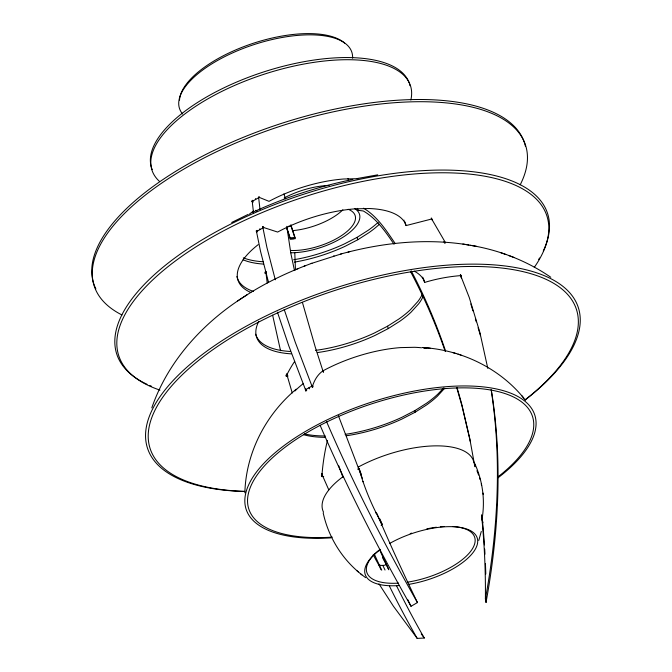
<?xml version="1.0" encoding="UTF-8"?>
<svg xmlns="http://www.w3.org/2000/svg" width="672" height="672" viewBox="0 0 672 672"><rect width="100%" height="100%" fill="white"/><g stroke="black" fill="none" stroke-linecap="round" stroke-linejoin="round"><path stroke-width="1.01" d="M294.773 252.512L295.47 269.959M346.139 435.784A87.066 36.112 -18.1 0 0 402.108 418.958L415.027 412.28L415.061 410.5L426.678 403.133A88.385 36.649 -18.1 0 0 437.816 394.128L442.932 388.836M244.86 492.803C245.918 452.886 265.742 414.54 296.285 389.13M491.602 391.81C502.639 461.588 498.7 533.039 486.041 602.322L485.402 598.979C497.986 530.032 501.976 458.934 491.106 389.483M482.857 521.741L482.639 523.051L482.479 521.405M481.286 531.451L478.783 540.456M151.796 407.887C167.614 361.88 201.818 324.038 242.256 297.914M444.746 388.172L437.438 396.152A87.066 36.112 -18.1 0 1 426.468 405.023L415.027 412.28M288.229 226.338L291.06 226.187L294.773 237.552L293.849 238.686L290.077 238.888M443.654 387.996L443.176 388.559M266.33 271.79L265.112 273.218L264.995 272.135M243.239 297.293C262.592 284.399 283.618 274.176 305.256 265.751M237.636 300.955L247.548 294.454M305.861 390.995L305.39 389.827L312.673 385.636A131.082 53.222 60.2 0 1 323.005 370.826A88.385 36.649 -18.1 0 1 400.462 347.609L414.574 347.298A88.385 36.649 -18.1 0 1 421.579 347.794M256.242 230.815L256.402 231.68L263.642 227.514L277.645 232.058A88.376 36.649 -18.1 0 1 355.11 208.841L369.222 208.53A88.376 36.649 -18.1 0 1 404.863 222.667L406.106 225.574L430.34 219.349L431.978 219.013L432.188 220.055M357.764 178.71A85.336 35.389 -18.1 0 0 357.344 178.693L343.728 178.996A85.336 35.389 -18.1 0 0 269.035 201.348L259.241 197.375L252.076 201.491L252.008 200.693M320.149 425.376C346.895 487.385 377.639 547.596 411.012 606.287L417.446 602.566A910.568 376.169 60 0 1 376.883 513.442M293.639 259.77A85.336 35.389 -18.1 0 0 344.383 243.919L357.042 237.376L368.256 230.252A85.336 35.389 -18.1 0 0 378.16 222.348M294.412 262.122A85.336 35.389 -18.1 0 0 345.148 246.271L357.815 239.728L369.029 232.604A85.336 35.389 -18.1 0 0 379.495 224.188M315.487 350.372A88.385 36.649 -18.1 0 0 374.396 333.01L387.517 326.222L399.126 318.856A88.385 36.649 -18.1 0 0 410.264 309.851L417.892 301.468A88.385 36.649 -18.1 0 0 422.444 293.941M317.302 352.582A88.385 36.649 -18.1 0 0 375.169 335.362L388.282 328.574L399.899 321.208A88.385 36.649 -18.1 0 0 411.037 312.203L418.664 303.82A88.385 36.649 -18.1 0 0 423.452 295.747M415.061 410.5L401.957 417.278A88.385 36.649 -18.1 0 1 345.131 434.364M312.094 385.946L312.295 387.274M231.672 222.466L248.254 214.351M388.601 569.344L386.375 564.589L385.904 564.791A10.794 7.274 28.4 0 1 382.847 565.404L382.553 565.412A10.962 7.333 28.8 0 1 378.764 564.959L375.589 559.289A111.56 56.028 87.2 0 1 373.212 554.501M252.386 212.444C284.474 197.635 318.268 186.539 352.876 179.407M311.22 263.508L341.804 253.73M296.948 269.077L298.603 268.43M304.038 266.23L312.001 263.206M348.096 252.084C387.349 242.088 428.711 238.333 468.838 245.02M340.704 254.024L349.675 251.664M333.472 256.091L334.102 255.931M357.21 178.534L377.706 174.846M321.401 475.541L321.846 476.582L322.745 476.515M322.51 473.693L321.552 473.768L322.073 474.953M323.694 476.482L322.736 476.557L322.367 475.684M382.822 565.396L385.031 570.049M288.086 376.018L287.137 376.076L286.6 374.136M285.936 375.144L286.205 376.102L287.146 376.051M294.773 237.552L290.06 237.804L286.65 227.38M378.966 583.842L393.414 606.22L417.194 638.4L424.276 638.022A910.568 451.282 87 0 1 396.505 585.749M265.112 273.218L266.465 273.168M523.715 398.059C499.12 367.844 461.202 349.81 422.52 347.542L425.947 347.852M426.695 347.911L430.324 348.239M357.277 208.362L357.916 210.319L363.308 210.974C376.648 218.627 385.56 231.79 394.061 244.23M470.291 245.288C498.985 249.976 526.798 260.736 550.771 277.259M462.882 244.02L476.54 246.338M256.402 231.68L257.267 231.882M457.985 354.136L461.101 355.093M453.037 352.632L456.019 353.548M500.766 252.655L505.722 254.47M508.712 255.528L513.862 257.41M253.319 201.995L252.076 201.491M363.544 208.194C377.345 216.409 386.266 230.471 395.136 243.44M360.755 573.93L365.627 577.66M323.182 512.879C328.096 535.651 340.553 556.769 358.302 571.88M357.109 570.889L361.897 574.879M521.732 395.615L525.412 400.176M421.226 633.898L424.276 638.022M431.441 218.173L431.634 218.719M431.18 218.14L445.553 242.827M386.375 564.589L383.208 558.911A111.56 55.289 87 0 1 382.603 557.735M323.005 370.826L323.568 371.767M417.446 602.566C384.073 543.875 353.321 483.664 326.575 421.655M422.671 277.15L423.066 277.906M411.214 270.841C424.813 296.57 436.246 323.45 445.561 351.019M410.466 271.471C424.133 297.15 435.75 323.929 445.217 351.439M443.906 241.5L444.822 243.373M381.007 569.73L378.764 564.967M404.662 221.449L406.106 225.574M321.636 473.642L328.759 489.796M381.142 525.412A18.942 16.682 -85.5 0 0 382.242 524.488L379.814 518.834M423.326 278.485L423.713 279.46M322.148 475.163L322.442 475.826M321.997 474.818L322.224 475.297M460.597 274.688L461.278 277.2M460.681 275.125L461.084 276.024M460.958 276.57L461.202 277.166M312.396 387.265L295.218 342.115L284.197 309.431M305.97 390.986L288.784 345.828L277.435 312.161M360.679 472.576L359.1 468.594A19.74 17.01 -78.8 0 0 357.596 469.14M360.998 473.374L361.318 474.172M313.144 386.803L312.673 385.636M309.464 388.844L309.002 387.668M306.676 390.508L306.365 389.71M362.452 478.598L338.369 415.64M460.328 274.747L469.291 297.62L479.858 332.346L487.796 368.382M343.022 477.548L338.764 465.822M460.984 275.671L460.967 275.587A155.375 141.187 -10.9 0 0 424.687 282.408L423.856 279.863M347.987 178.559L348.625 180.516M387.517 326.222L388.282 328.574M357.042 237.376L357.815 239.728M283.878 193.914L285.482 198.811M290.858 224.776L295.394 238.661A43.058 17.858 -18.1 0 1 290.287 238.93L286.583 227.606M323.392 372.355L315.235 347.004L302.408 302.375M424.687 282.408L423.444 279.502A88.385 36.649 -18.1 0 0 414.296 271.177M470.845 303.946L472.954 310.892M475.373 318.822L476.272 321.804M478.086 327.751L480.497 335.689M275.302 279.787L266.927 247.489L262.676 226.582M268.573 282.517L260.501 251.202L256.444 231.294M286.675 373.96L292.244 392.96M456.968 387.349L461.504 403.208L469.703 438.27L474.457 464.453M456.758 387.719L462.143 406.552L470.341 441.613M280.56 350.759L272.647 315.244M294.437 270.346L290.842 253.369L286.784 226.346M481.58 515.34L481.984 519.448A114.282 103.849 -10.9 0 0 474.373 462.781L474.55 463.672M461.538 278.561L461.328 277.469M357.596 208.648L357.916 210.319M263.642 227.514L263.483 226.649M257.166 231.076L257.015 230.353M262.643 226.96L262.853 227.959M260.014 229.58L259.854 228.732M474.373 462.781L474.65 464.386M474.793 465.007L474.928 465.797M474.76 464.814L474.978 466.091M474.785 465.192L475.062 466.796M267.229 283.055L265.877 271.984M259.997 209.462L258.611 197.308M253.571 213.184L252.176 201.02M265.877 273.202L265.768 272.101M259.241 197.375L259.165 196.577M255.646 199.433L255.578 198.635M252.697 200.281L252.764 200.819M258.527 197.786L258.451 197.106M481.53 514.844A910.568 827.442 -10.9 0 1 485.402 598.979M482.58 522.295A910.568 827.442 -10.9 0 1 484.428 544.942M484.688 549.066A910.568 827.442 -10.9 0 1 484.982 554.224M485.428 563.564A910.568 827.442 -10.9 0 1 485.789 574.031M486.074 597.08A910.568 827.442 -10.9 0 1 486.041 602.322M388.802 569.772A910.568 451.282 87 0 1 379.63 549.814M417.194 638.4A910.568 451.282 87 0 1 389.432 586.118M381.73 570.15A910.568 451.282 87 0 1 374.279 554.022M263.357 264.071A85.336 35.389 -18.1 0 1 243.054 259.762M249.472 214.082A85.336 35.389 -18.1 0 1 253.495 211.033M263.39 261.761A85.336 35.389 -18.1 0 1 243.323 257.838M121.96 314.966A226.859 94.08 -18.1 0 1 280.627 126.143A226.859 94.08 -18.1 0 1 520.204 184.792M95.861 288.876A226.598 93.971 -18.1 0 1 277.796 124.597A226.598 93.971 -18.1 0 1 525.487 146.521M159.944 390.104A225.187 93.383 -18.1 0 1 303.29 197.198A225.187 93.383 -18.1 0 1 534.299 267.338M147.025 384.308A226.598 93.971 -18.1 0 1 298.418 195.972A226.598 93.971 -18.1 0 1 543.295 250.933M539.532 258.014A226.598 93.971 -18.1 0 1 538.675 259.451M151.502 386.266A226.598 93.971 -18.1 0 1 149.68 385.501M250.866 292.488A88.376 36.649 -18.1 0 1 258.182 244.65M253.42 291.396A88.376 36.649 -18.1 0 1 236.872 276.478M403.99 220.13A88.376 36.649 -18.1 0 1 404.09 220.315M332.296 537.138A149.192 61.866 -18.1 0 1 266.406 463.747A149.192 61.866 -18.1 0 1 473.626 388.13A149.192 61.866 -18.1 0 1 498.439 476.515M331.069 537.852A151.822 62.958 -18.1 0 1 264.608 462.554A151.822 62.958 -18.1 0 1 476.801 386.341A151.822 62.958 -18.1 0 1 497.792 477.968M325.55 437.338A87.066 36.112 -18.1 0 1 303.576 434.7M325.156 435.935A88.385 36.649 -18.1 0 1 304.458 433.91M294.949 390.97A88.385 36.649 -18.1 0 1 303.526 383.418M423.914 348.079A88.385 36.649 -18.1 0 1 426.174 348.424M321.846 476.582A128.36 64.47 87.2 0 1 327.457 440.429M305.39 389.827A131.082 54.146 60 0 1 305.735 388.878M452.399 526.504A56.708 23.512 -18.1 0 1 470.19 551.939A56.708 23.512 -18.1 0 1 407.837 582.095M398.588 583.128A56.708 23.512 -18.1 0 1 379.789 549.612M410.214 533.602A56.708 23.512 -18.1 0 1 411.566 533.131M426.77 528.889A56.708 23.512 -18.1 0 1 436.38 527.218M440.362 526.772A56.708 23.512 -18.1 0 1 444.167 526.504M389.424 543.598A58.918 24.436 -18.1 0 1 476.683 536.626A58.918 24.436 -18.1 0 1 409.206 584.296M399.479 585.505A58.918 24.436 -18.1 0 1 380.486 549.377M358.277 467.048A79.313 32.886 -18.1 0 1 473.878 462.311M323.509 512.14A79.313 32.886 -18.1 0 1 343.333 476.448M362.645 481.715A11.147 9.66 -80.3 0 1 363.317 481.547M382.242 524.479A114.282 46.402 60.2 0 1 359.1 468.594M483.059 493.072A114.29 103.807 -9.7 0 1 483.269 494.609M476.918 470.702A114.29 103.807 -9.7 0 1 478.59 475.054M479.581 477.994A114.29 103.807 -9.7 0 1 480.043 479.48M481.27 483.958A114.29 103.807 -9.7 0 1 481.631 485.461M376.093 512.392A10.928 9.584 -83.9 0 1 375.572 512.912M482.168 520.582A19.026 0.68 83.6 0 1 481.992 519.515M482.63 522.992A18.892 0.529 83.8 0 1 482.387 521.749M291.287 353.842A88.385 36.649 -18.1 0 1 258.796 321.367M290.522 351.49A88.385 36.649 -18.1 0 1 255.662 334.219M244.684 491.383A224.221 92.98 -18.1 0 1 189.328 368.222A224.221 92.98 -18.1 0 1 497.381 267.574A224.221 92.98 -18.1 0 1 525.277 399.706M244.574 491.484A226.598 93.971 -18.1 0 1 186.808 367.231A226.598 93.971 -18.1 0 1 499.061 265.314A226.598 93.971 -18.1 0 1 525.227 399.874M286.205 376.102A155.375 78.036 87.2 0 1 294.647 361.444M179.508 100.128A89.174 36.977 -18.1 0 1 250.127 44.344A89.174 36.977 -18.1 0 1 344.618 43.092M182.641 114.038A90.644 37.59 -18.1 0 1 253.655 44.713A90.644 37.59 -18.1 0 1 352.582 58.204M342.871 209.824A43.058 17.858 -18.1 0 1 292.774 230.63M354.598 208.58A47.586 19.732 -18.1 0 1 345.635 235.477A47.586 19.732 -18.1 0 1 290.842 252.781M348.163 209.278A43.058 17.858 -18.1 0 1 343.392 234.318A43.058 17.858 -18.1 0 1 290.632 250.446M284.189 197.98A47.586 19.732 -18.1 0 1 329.104 185.447M409.626 84.319A135.618 56.238 -18.1 0 1 409.979 85.697M152.242 169.604A135.618 56.238 -18.1 0 1 151.729 168.277M151.292 166.925A135.618 56.238 -18.1 0 1 263.357 72.038A135.618 56.238 -18.1 0 1 409.198 82.967M159.432 181.348A135.962 56.381 -18.1 0 1 264.642 74.054A135.962 56.381 -18.1 0 1 410.844 100.002M257.074 211.1A52.122 21.613 -18.1 0 1 255.788 210.286M411.012 606.287A910.568 376.169 60 0 1 407.879 599.768"/></g></svg>
